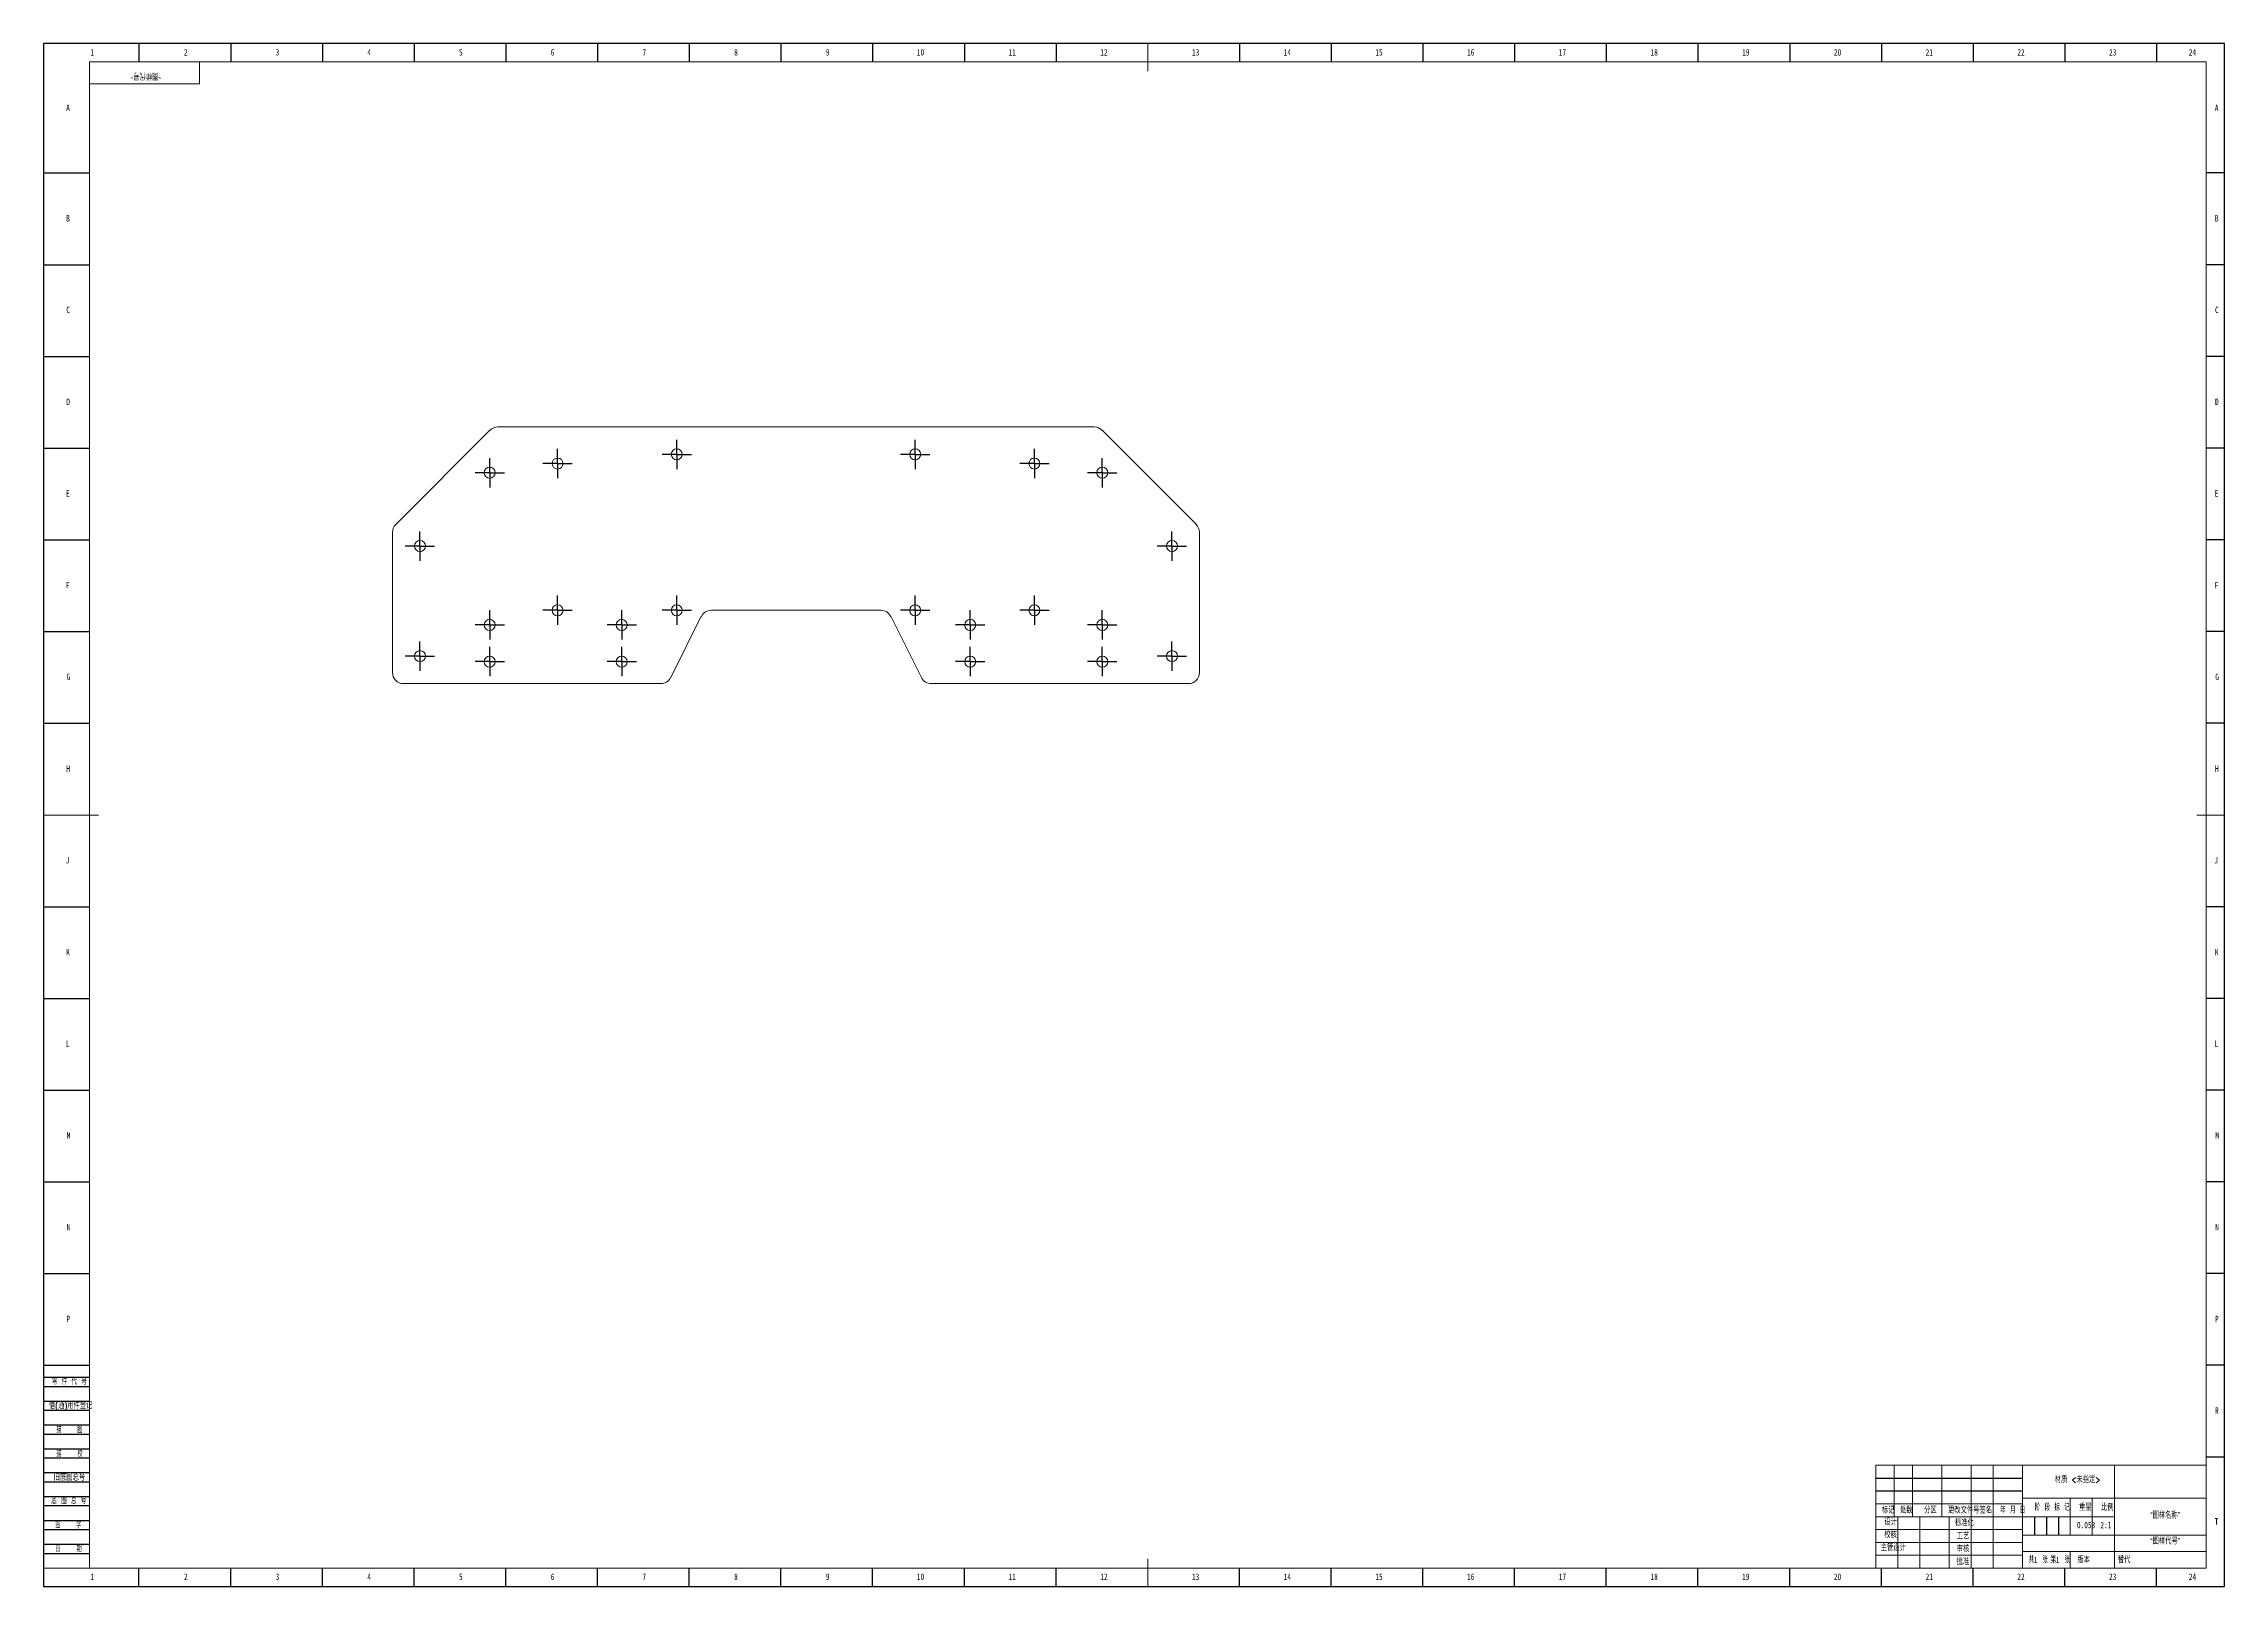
# Model space of a CAD drawing. Header units: millimetres. Extents: x 0 to 1189, y 0 to 841.
import ezdxf

# ---------------------------------------------------------------- set-up
doc = ezdxf.new("R2010")
doc.units = ezdxf.units.MM
for name, color, linetype in [('10', 7, 'Continuous'), ('5', 7, 'Continuous'), ('9', 7, 'Continuous'), ('SLD-0', 7, 'Continuous')]:
    doc.layers.add(name, color=color, linetype=linetype)
doc.styles.add('SLDTEXTSTYLE0', font='TXT', dxfattribs={"width": 0.7, "bigfont": 'bigfont'})
doc.styles.add('SLDTEXTSTYLE1', font='TXT', dxfattribs={"width": 0.6, "bigfont": 'bigfont'})
doc.styles.add('SLDTEXTSTYLE2', font='TXT', dxfattribs={"width": 0.614286, "bigfont": 'bigfont'})
doc.styles.add('SLDTEXTSTYLE3', font='TXT', dxfattribs={"width": 0.62, "bigfont": 'bigfont'})
doc.styles.add('SLDTEXTSTYLE4', font='TXT', dxfattribs={"width": 0.566667, "bigfont": 'bigfont'})
doc.styles.add('SLDTEXTSTYLE5', font='TXT', dxfattribs={"width": 0.7})

# ---------------------------------------------------------------- blocks, each defined once
blk = doc.blocks.new('SW_CENTERMARKSYMBOL_0')
at = {"layer": '10', "color": 0}
for p, q in [((-5, 0), (-8, 0)), ((0, 0), (-5, 0)), ((0, 5), (0, 8)), ((0, 0), (0, 5)), ((0, 0), (0, -5)), ((0, 0), (5, 0)), ((5, 0), (8, 0)), ((0, -5), (0, -8))]:
    blk.add_line(p, q, dxfattribs=at)
blk = doc.blocks.new('SW_CENTERMARKSYMBOL_1')
at = {"layer": '10', "color": 0}
for p, q in [((-5, 0), (-8, 0)), ((0, 0), (-5, 0)), ((0, 5), (0, 8)), ((0, 0), (0, 5)), ((0, 0), (0, -5)), ((0, 0), (5, 0)), ((5, 0), (8, 0)), ((0, -5), (0, -8))]:
    blk.add_line(p, q, dxfattribs=at)
blk = doc.blocks.new('SW_CENTERMARKSYMBOL_2')
at = {"layer": '10', "color": 0}
for p, q in [((-5, 0), (-8, 0)), ((0, 0), (-5, 0)), ((0, 5), (0, 8)), ((0, 0), (0, 5)), ((0, 0), (0, -5)), ((0, 0), (5, 0)), ((5, 0), (8, 0)), ((0, -5), (0, -8))]:
    blk.add_line(p, q, dxfattribs=at)
blk = doc.blocks.new('SW_CENTERMARKSYMBOL_3')
at = {"layer": '10', "color": 0}
for p, q in [((-5, 0), (-8, 0)), ((0, 0), (-5, 0)), ((0, 5), (0, 8)), ((0, 0), (0, 5)), ((0, 0), (0, -5)), ((0, 0), (5, 0)), ((5, 0), (8, 0)), ((0, -5), (0, -8))]:
    blk.add_line(p, q, dxfattribs=at)
blk = doc.blocks.new('SW_CENTERMARKSYMBOL_4')
at = {"layer": '10', "color": 0}
for p, q in [((-5, 0), (-8, 0)), ((0, 0), (-5, 0)), ((0, 5), (0, 8)), ((0, 0), (0, 5)), ((0, 0), (0, -5)), ((0, 0), (5, 0)), ((5, 0), (8, 0)), ((0, -5), (0, -8))]:
    blk.add_line(p, q, dxfattribs=at)
blk = doc.blocks.new('SW_CENTERMARKSYMBOL_5')
at = {"layer": '10', "color": 0}
for p, q in [((-5, 0), (-8, 0)), ((0, 0), (-5, 0)), ((0, 5), (0, 8)), ((0, 0), (0, 5)), ((0, 0), (0, -5)), ((0, 0), (5, 0)), ((5, 0), (8, 0)), ((0, -5), (0, -8))]:
    blk.add_line(p, q, dxfattribs=at)
blk = doc.blocks.new('SW_CENTERMARKSYMBOL_6')
at = {"layer": '10', "color": 0}
for p, q in [((-5, 0), (-8, 0)), ((0, 0), (-5, 0)), ((0, 5), (0, 8)), ((0, 0), (0, 5)), ((0, 0), (0, -5)), ((0, 0), (5, 0)), ((5, 0), (8, 0)), ((0, -5), (0, -8))]:
    blk.add_line(p, q, dxfattribs=at)
blk = doc.blocks.new('SW_CENTERMARKSYMBOL_7')
at = {"layer": '10', "color": 0}
for p, q in [((-5, 0), (-8, 0)), ((0, 0), (-5, 0)), ((0, 5), (0, 8)), ((0, 0), (0, 5)), ((0, 0), (0, -5)), ((0, 0), (5, 0)), ((5, 0), (8, 0)), ((0, -5), (0, -8))]:
    blk.add_line(p, q, dxfattribs=at)
blk = doc.blocks.new('SW_CENTERMARKSYMBOL_8')
at = {"layer": '10', "color": 0}
for p, q in [((-5, 0), (-8, 0)), ((0, 0), (-5, 0)), ((0, 5), (0, 8)), ((0, 0), (0, 5)), ((0, 0), (0, -5)), ((0, 0), (5, 0)), ((5, 0), (8, 0)), ((0, -5), (0, -8))]:
    blk.add_line(p, q, dxfattribs=at)
blk = doc.blocks.new('SW_CENTERMARKSYMBOL_9')
at = {"layer": '10', "color": 0}
for p, q in [((-5, 0), (-8, 0)), ((0, 0), (-5, 0)), ((0, 5), (0, 8)), ((0, 0), (0, 5)), ((0, 0), (0, -5)), ((0, 0), (5, 0)), ((5, 0), (8, 0)), ((0, -5), (0, -8))]:
    blk.add_line(p, q, dxfattribs=at)
blk = doc.blocks.new('SW_CENTERMARKSYMBOL_10')
at = {"layer": '10', "color": 0}
for p, q in [((-5, 0), (-8, 0)), ((0, 0), (-5, 0)), ((0, 5), (0, 8)), ((0, 0), (0, 5)), ((0, 0), (0, -5)), ((0, 0), (5, 0)), ((5, 0), (8, 0)), ((0, -5), (0, -8))]:
    blk.add_line(p, q, dxfattribs=at)
blk = doc.blocks.new('SW_CENTERMARKSYMBOL_11')
at = {"layer": '10', "color": 0}
for p, q in [((-5, 0), (-8, 0)), ((0, 0), (-5, 0)), ((0, 5), (0, 8)), ((0, 0), (0, 5)), ((0, 0), (0, -5)), ((0, 0), (5, 0)), ((5, 0), (8, 0)), ((0, -5), (0, -8))]:
    blk.add_line(p, q, dxfattribs=at)
blk = doc.blocks.new('SW_CENTERMARKSYMBOL_12')
at = {"layer": '10', "color": 0}
for p, q in [((-5, 0), (-8, 0)), ((0, 0), (-5, 0)), ((0, 5), (0, 8)), ((0, 0), (0, 5)), ((0, 0), (0, -5)), ((0, 0), (5, 0)), ((5, 0), (8, 0)), ((0, -5), (0, -8))]:
    blk.add_line(p, q, dxfattribs=at)
blk = doc.blocks.new('SW_CENTERMARKSYMBOL_13')
at = {"layer": '10', "color": 0}
for p, q in [((-5, 0), (-8, 0)), ((0, 0), (-5, 0)), ((0, 5), (0, 8)), ((0, 0), (0, 5)), ((0, 0), (0, -5)), ((0, 0), (5, 0)), ((5, 0), (8, 0)), ((0, -5), (0, -8))]:
    blk.add_line(p, q, dxfattribs=at)
blk = doc.blocks.new('SW_CENTERMARKSYMBOL_14')
at = {"layer": '10', "color": 0}
for p, q in [((-5, 0), (-8, 0)), ((0, 0), (-5, 0)), ((0, 5), (0, 8)), ((0, 0), (0, 5)), ((0, 0), (0, -5)), ((0, 0), (5, 0)), ((5, 0), (8, 0)), ((0, -5), (0, -8))]:
    blk.add_line(p, q, dxfattribs=at)
blk = doc.blocks.new('SW_CENTERMARKSYMBOL_15')
at = {"layer": '10', "color": 0}
for p, q in [((-5, 0), (-8, 0)), ((0, 0), (-5, 0)), ((0, 5), (0, 8)), ((0, 0), (0, 5)), ((0, 0), (0, -5)), ((0, 0), (5, 0)), ((5, 0), (8, 0)), ((0, -5), (0, -8))]:
    blk.add_line(p, q, dxfattribs=at)
blk = doc.blocks.new('SW_CENTERMARKSYMBOL_16')
at = {"layer": '10', "color": 0}
for p, q in [((-5, 0), (-8, 0)), ((0, 0), (-5, 0)), ((0, 5), (0, 8)), ((0, 0), (0, 5)), ((0, 0), (0, -5)), ((0, 0), (5, 0)), ((5, 0), (8, 0)), ((0, -5), (0, -8))]:
    blk.add_line(p, q, dxfattribs=at)
blk = doc.blocks.new('SW_CENTERMARKSYMBOL_17')
at = {"layer": '10', "color": 0}
for p, q in [((-5, 0), (-8, 0)), ((0, 0), (-5, 0)), ((0, 5), (0, 8)), ((0, 0), (0, 5)), ((0, 0), (0, -5)), ((0, 0), (5, 0)), ((5, 0), (8, 0)), ((0, -5), (0, -8))]:
    blk.add_line(p, q, dxfattribs=at)
blk = doc.blocks.new('SW_CENTERMARKSYMBOL_18')
at = {"layer": '10', "color": 0}
for p, q in [((-5, 0), (-8, 0)), ((0, 0), (-5, 0)), ((0, 5), (0, 8)), ((0, 0), (0, 5)), ((0, 0), (0, -5)), ((0, 0), (5, 0)), ((5, 0), (8, 0)), ((0, -5), (0, -8))]:
    blk.add_line(p, q, dxfattribs=at)
blk = doc.blocks.new('SW_CENTERMARKSYMBOL_19')
at = {"layer": '10', "color": 0}
for p, q in [((-5, 0), (-8, 0)), ((0, 0), (-5, 0)), ((0, 5), (0, 8)), ((0, 0), (0, 5)), ((0, 0), (0, -5)), ((0, 0), (5, 0)), ((5, 0), (8, 0)), ((0, -5), (0, -8))]:
    blk.add_line(p, q, dxfattribs=at)
blk = doc.blocks.new('SW_CENTERMARKSYMBOL_20')
at = {"layer": '10', "color": 0}
for p, q in [((-5, 0), (-8, 0)), ((0, 0), (-5, 0)), ((0, 5), (0, 8)), ((0, 0), (0, 5)), ((0, 0), (0, -5)), ((0, 0), (5, 0)), ((5, 0), (8, 0)), ((0, -5), (0, -8))]:
    blk.add_line(p, q, dxfattribs=at)
blk = doc.blocks.new('SW_CENTERMARKSYMBOL_21')
at = {"layer": '10', "color": 0}
for p, q in [((-5, 0), (-8, 0)), ((0, 0), (-5, 0)), ((0, 5), (0, 8)), ((0, 0), (0, 5)), ((0, 0), (0, -5)), ((0, 0), (5, 0)), ((5, 0), (8, 0)), ((0, -5), (0, -8))]:
    blk.add_line(p, q, dxfattribs=at)

msp = doc.modelspace()

# ---------------------------------------------------------------- linework, layer by layer
at = {"color": 7, "linetype": 'Continuous', "lineweight": 15}
for p, q in [((192, 578.9), (243.5, 630.4)), ((572.8, 632.1), (247.7, 632.1)), ((577, 630.4), (628.5, 578.9)), ((190.2, 574.6), (190.2, 498.1)), ((630.2, 498.1), (630.2, 574.6)), ((341.9, 495.4), (358.6, 528.8)), ((364, 532.1), (456.5, 532.1)), ((461.9, 528.8), (478.6, 495.4)), ((196.2, 492.1), (336.5, 492.1)), ((484, 492.1), (624.2, 492.1))]:
    msp.add_line(p, q, dxfattribs=at)
for centre, radius in [((345.2, 617.1), 3), ((475.2, 617.1), 3), ((243.2, 607.1), 3), ((280.2, 612.1), 3), ((540.2, 612.1), 3), ((577.2, 607.1), 3), ((205.2, 567.1), 3.01), ((615.2, 567.1), 3.01), ((280.2, 532.1), 3), ((345.2, 532.1), 3), ((475.2, 532.1), 3), ((540.2, 532.1), 3), ((243.2, 524.1), 3), ((315.2, 524.1), 3), ((505.2, 524.1), 3), ((577.2, 524.1), 3), ((205.2, 507.1), 3.01), ((243.2, 504.1), 3), ((315.2, 504.1), 3), ((505.2, 504.1), 3), ((577.2, 504.1), 3), ((615.2, 507.1), 3.01)]:
    msp.add_circle(centre, radius, dxfattribs=at)
for centre, start, end in [((247.7, 626.1), 90, 135), ((572.8, 626.1), 45, 90), ((196.2, 574.6), 135, 180), ((624.2, 574.6), 0, 45), ((364, 526.1), 90, 153.4349), ((456.5, 526.1), 26.5651, 90), ((196.2, 498.1), 180, 270), ((336.5, 498.1), 270, 333.4349), ((484, 498.1), 206.5651, 270), ((624.2, 498.1), 270, 0)]:
    msp.add_arc(centre, 6, start, end, dxfattribs=at)
at = {"layer": '5', "color": 7}
for p, q in [((1189, 841), (0, 841)), ((0, 841), (0, 0)), ((1189, 0), (1189, 841)), ((0, 114), (25, 114)), ((0, 109), (25, 109)), ((0, 101), (25, 101)), ((0, 96), (25, 96)), ((0, 88), (25, 88)), ((0, 83), (25, 83)), ((0, 75), (25, 75)), ((0, 70), (25, 70)), ((0, 62), (25, 62)), ((0, 57), (25, 57)), ((0, 49), (25, 49)), ((999, 59), (1079, 59)), ((999, 52), (1079, 52)), ((0, 44), (25, 44)), ((0, 36), (25, 36)), ((1085.5, 38), (1085.5, 28)), ((1092, 38), (1092, 28)), ((1098.5, 38), (1098.5, 28)), ((0, 31), (25, 31)), ((0, 23), (25, 23)), ((0, 18), (25, 18)), ((0, 0), (1189, 0))]:
    msp.add_line(p, q, dxfattribs=at)
at = {"layer": '5'}
for p, q in [((52, 841), (52, 831.1)), ((102, 841), (102, 831.1)), ((152, 841), (152, 831.1)), ((202, 841), (202, 831.1)), ((252, 841), (252, 831.1)), ((302, 841), (302, 831.1)), ((352, 841), (352, 831.1)), ((402, 841), (402, 831.1)), ((452, 841), (452, 831.1)), ((502, 841), (502, 831.1)), ((552, 841), (552, 831.1)), ((652, 841), (652, 831.1)), ((702, 841), (702, 831.1)), ((752, 841), (752, 831.1)), ((802, 841), (802, 831.1)), ((852, 841), (852, 831.1)), ((902, 841), (902, 831.1)), ((952, 841), (952, 831.1)), ((1002, 841), (1002, 831.1)), ((1052, 841), (1052, 831.1)), ((1102, 841), (1102, 831.1)), ((1152, 841), (1152, 831.1)), ((0, 770.5), (25, 770.5)), ((1189, 770.5), (1179, 770.5)), ((0, 720.5), (25, 720.5)), ((1189, 720.5), (1179, 720.5)), ((0, 670.5), (25, 670.5)), ((1189, 670.5), (1179, 670.5)), ((0, 620.5), (25, 620.5)), ((1189, 620.5), (1179, 620.5)), ((0, 570.5), (25, 570.5)), ((1189, 570.5), (1179, 570.5)), ((0, 520.5), (25, 520.5)), ((1189, 520.5), (1179, 520.5)), ((0, 470.5), (25, 470.5)), ((1189, 470.5), (1179, 470.5)), ((0, 370.5), (25, 370.5)), ((1189, 370.5), (1179, 370.5)), ((0, 320.5), (25, 320.5)), ((1189, 320.5), (1179, 320.5)), ((0, 270.5), (25, 270.5)), ((1189, 270.5), (1179, 270.5)), ((0, 220.5), (25, 220.5)), ((1189, 220.5), (1179, 220.5)), ((0, 170.5), (25, 170.5)), ((1189, 170.5), (1179, 170.5)), ((0, 120.5), (25, 120.5)), ((1189, 120.5), (1179, 120.5)), ((1189, 70.5), (1179, 70.5)), ((52, 0), (52, 10)), ((102, 0), (102, 10)), ((152, 0), (152, 10)), ((202, 0), (202, 10)), ((252, 0), (252, 10)), ((302, 0), (302, 10)), ((352, 0), (352, 10)), ((402, 0), (402, 10)), ((452, 0), (452, 10)), ((502, 0), (502, 10)), ((552, 0), (552, 10)), ((652, 0), (652, 10)), ((702, 0), (702, 10)), ((752, 0), (752, 10)), ((802, 0), (802, 10)), ((852, 0), (852, 10)), ((902, 0), (902, 10)), ((952, 0), (952, 10)), ((1002, 0), (1002, 10)), ((1052, 0), (1052, 10)), ((1102, 0), (1102, 10)), ((1152, 0), (1152, 10))]:
    msp.add_line(p, q, dxfattribs=at)
at = {"layer": '5', "lineweight": 15}
for p, q in [((602, 841), (602, 826)), ((0, 420.5), (30, 420.5)), ((1189, 420.5), (1174, 420.5)), ((602, 0), (602, 15)), ((1105, 19), (1105, 10))]:
    msp.add_line(p, q, dxfattribs=at)
at = {"layer": '5', "color": 7, "lineweight": 15}
for p, q in [((1179, 831.1), (25, 831.1)), ((25, 831.1), (25, 10)), ((85, 819), (85, 831)), ((1179, 10), (1179, 831.1)), ((25, 819), (85, 819)), ((999, 66), (1179, 66)), ((999, 66), (999, 10)), ((1009, 66), (1009, 38)), ((1019, 66), (1019, 38)), ((1035, 66), (1035, 38)), ((1051, 66), (1051, 10)), ((1063, 66), (1063, 10)), ((1079, 66), (1079, 10)), ((1129, 66), (1129, 38)), ((1079, 48), (1179, 48)), ((1105, 48), (1105, 28)), ((1117, 48), (1117, 28)), ((999, 45), (1079, 45)), ((999, 38), (1129, 38)), ((1011, 38), (1011, 10)), ((1023, 38), (1023, 10)), ((1039, 38), (1039, 10)), ((1129, 38), (1129, 10)), ((999, 31), (1079, 31)), ((999, 24), (1079, 24)), ((1079, 28), (1179, 28)), ((999, 17), (1079, 17)), ((1079, 19), (1179, 19)), ((0, 10), (1179, 10))]:
    msp.add_line(p, q, dxfattribs=at)

# ---------------------------------------------------------------- block references
at = {"layer": '10'}
for name, p in [('SW_CENTERMARKSYMBOL_3', (280.2, 612.1)), ('SW_CENTERMARKSYMBOL_18', (345.2, 617.1)), ('SW_CENTERMARKSYMBOL_17', (475.2, 617.1)), ('SW_CENTERMARKSYMBOL_2', (540.2, 612.1)), ('SW_CENTERMARKSYMBOL_21', (243.2, 607.1)), ('SW_CENTERMARKSYMBOL_20', (577.2, 607.1)), ('SW_CENTERMARKSYMBOL_14', (205.2, 567.1)), ('SW_CENTERMARKSYMBOL_13', (615.2, 567.1)), ('SW_CENTERMARKSYMBOL_0', (280.2, 532.1)), ('SW_CENTERMARKSYMBOL_19', (345.2, 532.1)), ('SW_CENTERMARKSYMBOL_16', (475.2, 532.1)), ('SW_CENTERMARKSYMBOL_1', (540.2, 532.1)), ('SW_CENTERMARKSYMBOL_6', (243.2, 524.1)), ('SW_CENTERMARKSYMBOL_7', (315.2, 524.1)), ('SW_CENTERMARKSYMBOL_9', (505.2, 524.1)), ('SW_CENTERMARKSYMBOL_11', (577.2, 524.1)), ('SW_CENTERMARKSYMBOL_15', (205.2, 507.1)), ('SW_CENTERMARKSYMBOL_5', (243.2, 504.1)), ('SW_CENTERMARKSYMBOL_8', (315.2, 504.1)), ('SW_CENTERMARKSYMBOL_10', (505.2, 504.1)), ('SW_CENTERMARKSYMBOL_4', (577.2, 504.1)), ('SW_CENTERMARKSYMBOL_12', (615.2, 507.1))]:
    msp.add_blockref(name, p, dxfattribs=at)

# ---------------------------------------------------------------- texts
at = {"layer": '10', "char_height": 3.5}
for s, insert, attachment_point, style in [('1', (26.5, 838), 2, 'SLDTEXTSTYLE5'), ('2', (77.5, 838), 2, 'SLDTEXTSTYLE5'), ('3', (127.5, 838), 2, 'SLDTEXTSTYLE5'), ('4', (177.5, 838), 2, 'SLDTEXTSTYLE5'), ('5', (227.5, 838), 2, 'SLDTEXTSTYLE5'), ('6', (277.5, 838), 2, 'SLDTEXTSTYLE5'), ('7', (327.5, 838), 2, 'SLDTEXTSTYLE5'), ('8', (377.5, 838), 2, 'SLDTEXTSTYLE5'), ('9', (427.5, 838), 2, 'SLDTEXTSTYLE5'), ('10', (478.1, 838), 2, 'SLDTEXTSTYLE5'), ('11', (528.1, 838), 2, 'SLDTEXTSTYLE5'), ('12', (578.1, 838), 2, 'SLDTEXTSTYLE5'), ('13', (628.1, 838), 2, 'SLDTEXTSTYLE5'), ('14', (678.1, 838), 2, 'SLDTEXTSTYLE5'), ('15', (728.1, 838), 2, 'SLDTEXTSTYLE5'), ('16', (778.1, 838), 2, 'SLDTEXTSTYLE5'), ('17', (828.1, 838), 2, 'SLDTEXTSTYLE5'), ('18', (878.1, 838), 2, 'SLDTEXTSTYLE5'), ('19', (928.1, 838), 2, 'SLDTEXTSTYLE5'), ('20', (978.1, 838), 2, 'SLDTEXTSTYLE5'), ('21', (1028.1, 838), 2, 'SLDTEXTSTYLE5'), ('22', (1078.1, 838), 2, 'SLDTEXTSTYLE5'), ('23', (1128.1, 838), 2, 'SLDTEXTSTYLE5'), ('24', (1171.6, 838), 2, 'SLDTEXTSTYLE5'), ('A', (13.3, 807.7), 2, 'SLDTEXTSTYLE5'), ('A', (1184.8, 807.7), 2, 'SLDTEXTSTYLE5'), ('B', (13.3, 747.5), 2, 'SLDTEXTSTYLE5'), ('B', (1184.8, 747.5), 2, 'SLDTEXTSTYLE5'), ('C', (13.4, 697.6), 2, 'SLDTEXTSTYLE5'), ('C', (1184.9, 697.6), 2, 'SLDTEXTSTYLE5'), ('D', (13.4, 647.5), 2, 'SLDTEXTSTYLE5'), ('D', (1184.9, 647.5), 2, 'SLDTEXTSTYLE5'), ('E', (13.3, 597.6), 2, 'SLDTEXTSTYLE5'), ('E', (1184.8, 597.6), 2, 'SLDTEXTSTYLE5'), ('F', (13.2, 547.5), 2, 'SLDTEXTSTYLE5'), ('F', (1184.7, 547.5), 2, 'SLDTEXTSTYLE5'), ('G', (13.5, 497.6), 2, 'SLDTEXTSTYLE5'), ('G', (1185, 497.6), 2, 'SLDTEXTSTYLE5'), ('H', (13.4, 447.5), 2, 'SLDTEXTSTYLE5'), ('H', (1184.9, 447.5), 2, 'SLDTEXTSTYLE5'), ('J', (13, 397.6), 2, 'SLDTEXTSTYLE5'), ('J', (1184.5, 397.6), 2, 'SLDTEXTSTYLE5'), ('K', (13.3, 347.5), 2, 'SLDTEXTSTYLE5'), ('K', (1184.8, 347.5), 2, 'SLDTEXTSTYLE5'), ('L', (13.2, 297.6), 2, 'SLDTEXTSTYLE5'), ('L', (1184.7, 297.6), 2, 'SLDTEXTSTYLE5'), ('M', (13.6, 247.5), 2, 'SLDTEXTSTYLE5'), ('M', (1185.1, 247.5), 2, 'SLDTEXTSTYLE5'), ('N', (13.5, 197.6), 2, 'SLDTEXTSTYLE5'), ('N', (1185, 197.6), 2, 'SLDTEXTSTYLE5'), ('P', (13.4, 147.5), 2, 'SLDTEXTSTYLE5'), ('P', (1184.9, 147.5), 2, 'SLDTEXTSTYLE5'), ('R', (1184.9, 97.6), 2, 'SLDTEXTSTYLE5'), ('\\M+18DDE质 <\\M+196A2\\M+18E77\\M+192E8>', (1108.9, 59.9), 2, 'SLDTEXTSTYLE0'), ('\\M+18167图样\\M+196BC\\M+18FCC\\M+18168', (1156.7, 40.5), 2, 'SLDTEXTSTYLE0'), ('T', (1184.7, 37.2), 2, 'SLDTEXTSTYLE5'), ('\\M+18D5A\\M+18A6A', (1007, 29.9), 2, 'SLDTEXTSTYLE0'), ('0.053', (1113.6, 35.2), 2, 'SLDTEXTSTYLE5'), ('\\M+18167图样\\M+191E3\\M+18D86\\M+18168', (1156.7, 26.4), 2, 'SLDTEXTSTYLE0'), ('\\M+18EE5\\M+18AC7设计', (1008.5, 22.8), 2, 'SLDTEXTSTYLE0'), ('1', (1085.1, 16.2), 1, 'SLDTEXTSTYLE5'), ('1', (1097.1, 16.2), 1, 'SLDTEXTSTYLE5'), ('1', (26.5, 7), 2, 'SLDTEXTSTYLE5'), ('2', (77.5, 7), 2, 'SLDTEXTSTYLE5'), ('3', (127.5, 7), 2, 'SLDTEXTSTYLE5'), ('4', (177.5, 7), 2, 'SLDTEXTSTYLE5'), ('5', (227.5, 7), 2, 'SLDTEXTSTYLE5'), ('6', (277.5, 7), 2, 'SLDTEXTSTYLE5'), ('7', (327.5, 7), 2, 'SLDTEXTSTYLE5'), ('8', (377.5, 7), 2, 'SLDTEXTSTYLE5'), ('9', (427.5, 7), 2, 'SLDTEXTSTYLE5'), ('10', (478.1, 7), 2, 'SLDTEXTSTYLE5'), ('11', (528.1, 7), 2, 'SLDTEXTSTYLE5'), ('12', (578.1, 7), 2, 'SLDTEXTSTYLE5'), ('13', (628.1, 7), 2, 'SLDTEXTSTYLE5'), ('14', (678.1, 7), 2, 'SLDTEXTSTYLE5'), ('15', (728.1, 7), 2, 'SLDTEXTSTYLE5'), ('16', (778.1, 7), 2, 'SLDTEXTSTYLE5'), ('17', (828.1, 7), 2, 'SLDTEXTSTYLE5'), ('18', (878.1, 7), 2, 'SLDTEXTSTYLE5'), ('19', (928.1, 7), 2, 'SLDTEXTSTYLE5'), ('20', (978.1, 7), 2, 'SLDTEXTSTYLE5'), ('21', (1028.1, 7), 2, 'SLDTEXTSTYLE5'), ('22', (1078.1, 7), 2, 'SLDTEXTSTYLE5'), ('23', (1128.1, 7), 2, 'SLDTEXTSTYLE5'), ('24', (1171.6, 7), 2, 'SLDTEXTSTYLE5')]:
    msp.add_mtext(s, dxfattribs=dict(at, insert=insert, attachment_point=attachment_point, style=style))
at = {"layer": '10', "color": 7, "insert": (1112.3, 16.2), "char_height": 3.5, "attachment_point": 2, "style": 'SLDTEXTSTYLE0'}
msp.add_mtext('\\M+194C5\\M+1967B', dxfattribs=at)
at = {"layer": '9', "color": 7, "char_height": 3.5}
for s, insert, attachment_point, style in [('\\M+197EB \\M+18C8F \\M+191E3 \\M+18D86', (4.5, 113.4), 1, 'SLDTEXTSTYLE2'), ('\\M+18ED8(\\M+192CA)\\M+19770\\M+18C8F\\M+1936F记', (2.9, 100.3), 1, 'SLDTEXTSTYLE0'), ('\\M+19560    图', (14.1, 87.2), 2, 'SLDTEXTSTYLE4'), ('\\M+19560    \\M+18D5A', (14.1, 74.1), 2, 'SLDTEXTSTYLE4'), ('\\M+18B8C\\M+192EA图总\\M+18D86', (5.5, 61.2), 1, 'SLDTEXTSTYLE0'), ('\\M+192EA 图 总 \\M+18D86', (4.2, 48.4), 1, 'SLDTEXTSTYLE2'), ('标记', (1005.6, 43.3), 2, 'SLDTEXTSTYLE0'), ('设计', (1007, 36.8), 2, 'SLDTEXTSTYLE0'), ('处\\M+19094', (1015.5, 43.3), 2, 'SLDTEXTSTYLE0'), ('\\M+195AA\\M+18BE6', (1028.7, 43.3), 2, 'SLDTEXTSTYLE0'), ('\\M+18D58\\M+189FC\\M+195B6\\M+18C8F\\M+18D86', (1046.9, 43.3), 2, 'SLDTEXTSTYLE0'), ('标\\M+18F79\\M+189BB', (1047.2, 36.4), 2, 'SLDTEXTSTYLE0'), ('签\\M+196BC', (1058.9, 43.3), 2, 'SLDTEXTSTYLE0'), ('\\M+1944E \\M+18C8E \\M+193FA', (1073.6, 43.3), 2, 'SLDTEXTSTYLE3'), ('阶 \\M+19269 标 记', (1095.1, 44.8), 2, 'SLDTEXTSTYLE2'), ('\\M+18F64\\M+197CA', (1113.2, 44.8), 2, 'SLDTEXTSTYLE0'), ('\\M+194E4\\M+197E1', (1125.1, 44.8), 2, 'SLDTEXTSTYLE0'), ('签    \\M+18E9A', (13.5, 35.2), 2, 'SLDTEXTSTYLE4'), ('\\M+18D48艺', (1046.5, 29.2), 2, 'SLDTEXTSTYLE0'), ('\\M+193FA    \\M+18AFA', (13.6, 22.2), 2, 'SLDTEXTSTYLE4'), ('\\M+194E1\\M+18F79', (1046.4, 15.2), 2, 'SLDTEXTSTYLE0'), ('审\\M+18A6A', (1046.5, 22.2), 2, 'SLDTEXTSTYLE0'), ('\\M+18BA4  张', (1087.5, 16.2), 2, 'SLDTEXTSTYLE1'), ('\\M+191E6  张', (1099.5, 16.2), 2, 'SLDTEXTSTYLE1')]:
    msp.add_mtext(s, dxfattribs=dict(at, insert=insert, attachment_point=attachment_point, style=style))
at = {"layer": 'SLD-0', "insert": (55.8, 821.7), "char_height": 3.5, "attachment_point": 2, "rotation": 180, "style": 'SLDTEXTSTYLE0'}
msp.add_mtext('\\M+18167图样\\M+191E3\\M+18D86\\M+18168', dxfattribs=at)
at = {"layer": 'SLD-0', "char_height": 3.5}
for s, insert, attachment_point, style in [('2:1', (1124.4, 35.2), 2, 'SLDTEXTSTYLE5'), ('\\M+191D6\\M+191E3', (1130.9, 16.2), 1, 'SLDTEXTSTYLE0')]:
    msp.add_mtext(s, dxfattribs=dict(at, insert=insert, attachment_point=attachment_point, style=style))

doc.saveas('drawing.dxf')
